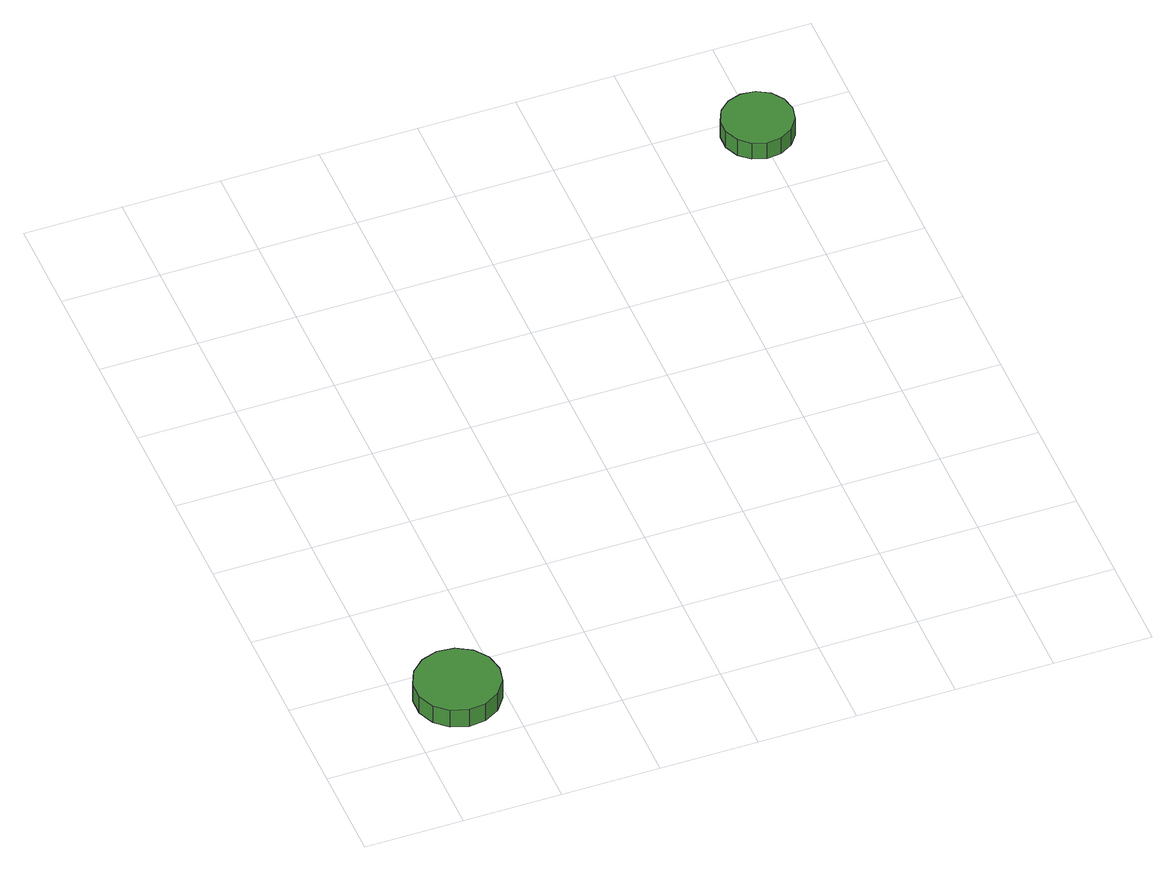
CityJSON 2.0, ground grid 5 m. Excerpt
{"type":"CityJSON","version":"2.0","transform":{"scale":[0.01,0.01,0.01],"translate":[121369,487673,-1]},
"CityObjects":{
"tree1":{"type":"SolitaryVegetationObject","attributes":{"function":"something"},"geometry":[{"type":"MultiSurface","lod":"1","boundaries":[[[0,1,2,3,4,5,6,7,8,9,10,11,12,13,14]],[[15,16,17,18,19,20,21,22,23,24,25,26,27,28,29]],[[0,29,28,1]],[[1,28,27,2]],[[2,27,26,3]],[[3,26,25,4]],[[4,25,24,5]],[[5,24,23,6]],[[6,23,22,7]],[[7,22,21,8]],[[8,21,20,9]],[[9,20,19,10]],[[10,19,18,11]],[[11,18,17,12]],[[12,17,16,13]],[[13,16,15,14]],[[14,15,29,0]]]}]},
"tree2":{"type":"SolitaryVegetationObject","attributes":{"function":"something"},"geometry":[{"type":"MultiSurface","lod":"1","boundaries":[[[30,31,32,33,34,35,36,37,38,39,40,41,42,43,44]],[[45,46,47,48,49,50,51,52,53,54,55,56,57,58,59]],[[30,59,58,31]],[[31,58,57,32]],[[32,57,56,33]],[[33,56,55,34]],[[34,55,54,35]],[[35,54,53,36]],[[36,53,52,37]],[[37,52,51,38]],[[38,51,50,39]],[[39,50,49,40]],[[40,49,48,41]],[[41,48,47,42]],[[42,47,46,43]],[[43,46,45,44]],[[44,45,59,30]]]}]}
},
"vertices":[
[495,304,189],[477,392,189],[424,464,189],[347,508,189],[258,518,189],[174,490,189],[107,430,189],[71,349,189],[71,260,189],[107,178,189],[174,118,189],[258,91,189],[347,100,189],[424,145,189],[477,217,189],[477,217,79],[424,145,79],[347,100,79],[258,91,79],[174,118,79],[107,178,79],[71,260,79],[71,349,79],[107,430,79],[174,490,79],[258,518,79],[347,508,79],[424,464,79],[477,392,79],[495,304,79],
[3171,3390,182],[3155,3463,182],[3112,3523,182],[3047,3561,182],[2973,3568,182],[2902,3545,182],[2847,3496,182],[2817,3427,182],[2817,3353,182],[2847,3285,182],[2902,3235,182],[2973,3212,182],[3047,3220,182],[3112,3257,182],[3155,3317,182],[3155,3317,78],[3112,3257,78],[3047,3220,78],[2973,3212,78],[2902,3235,78],[2847,3285,78],[2817,3353,78],[2817,3427,78],[2847,3496,78],[2902,3545,78],[2973,3568,78],[3047,3561,78],[3112,3523,78],[3155,3463,78],[3171,3390,78]
]}
